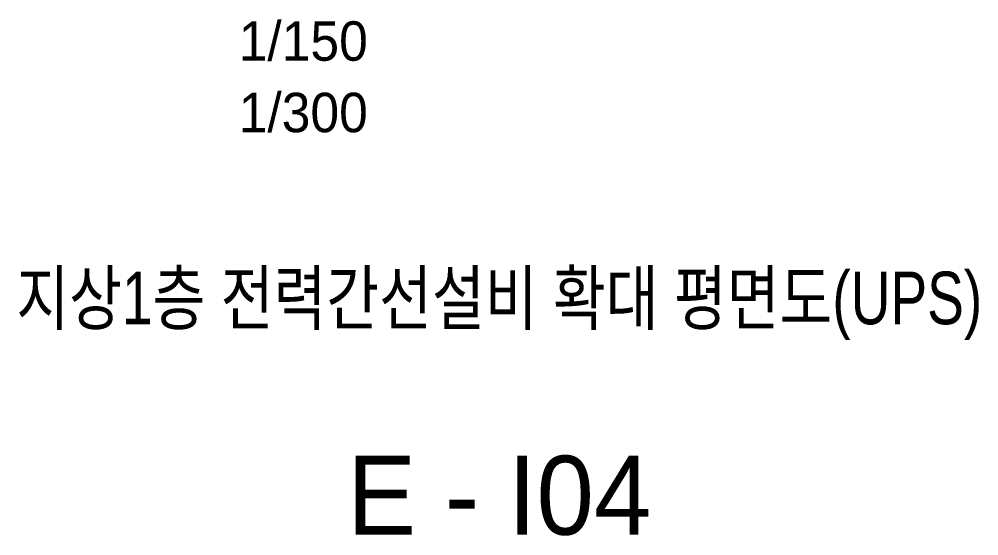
# Model space of a CAD drawing. Header units: millimetres. Extents: x 31670 to 374393, y -351975 to 839589.
# Drawn here: x 363450 to 374393, y -339518 to -333626 of the extents above; entities that cross this region are included whole.
import ezdxf
from ezdxf.enums import TextEntityAlignment as Align

# ---------------------------------------------------------------- set-up
doc = ezdxf.new("R2010")
doc.units = ezdxf.units.MM
doc.header["$LTSCALE"] = 150
for name, color, linetype in [('-----41 Drawing Title', 2, 'Continuous'), ('-----42 Drawing Number', 2, 'Continuous'), ('-----43 Drawing Scale', 3, 'Continuous')]:
    doc.layers.add(name, color=color, linetype=linetype)
doc.styles.add('ELEC', font='')
doc.styles.get('ELEC').set_extended_font_data('Dotum')

msp = doc.modelspace()

# ---------------------------------------------------------------- texts
at = {"layer": '-----41 Drawing Title', "style": 'ELEC', "width": 0.8}
msp.add_text('지상1층 전력간선설비 확대 평면도(UPS)', height=600, dxfattribs=at).set_placement((368924.9999999999, -336805.000642457), align=Align.MIDDLE_CENTER)
at = {"layer": '-----42 Drawing Number', "style": 'ELEC'}
msp.add_text('E - I04', height=900, dxfattribs=at).set_placement((368924.9999999999, -339055.000642457), align=Align.MIDDLE_CENTER)
at = {"layer": '-----43 Drawing Scale', "style": 'ELEC'}
for s, p in [('1/150', (366689.5115332727, -333875.000642457)), ('1/300', (366689.5115332727, -334690.000642457))]:
    msp.add_text(s, height=450, dxfattribs=at).set_placement(p, align=Align.MIDDLE_CENTER)

doc.saveas('drawing.dxf')
